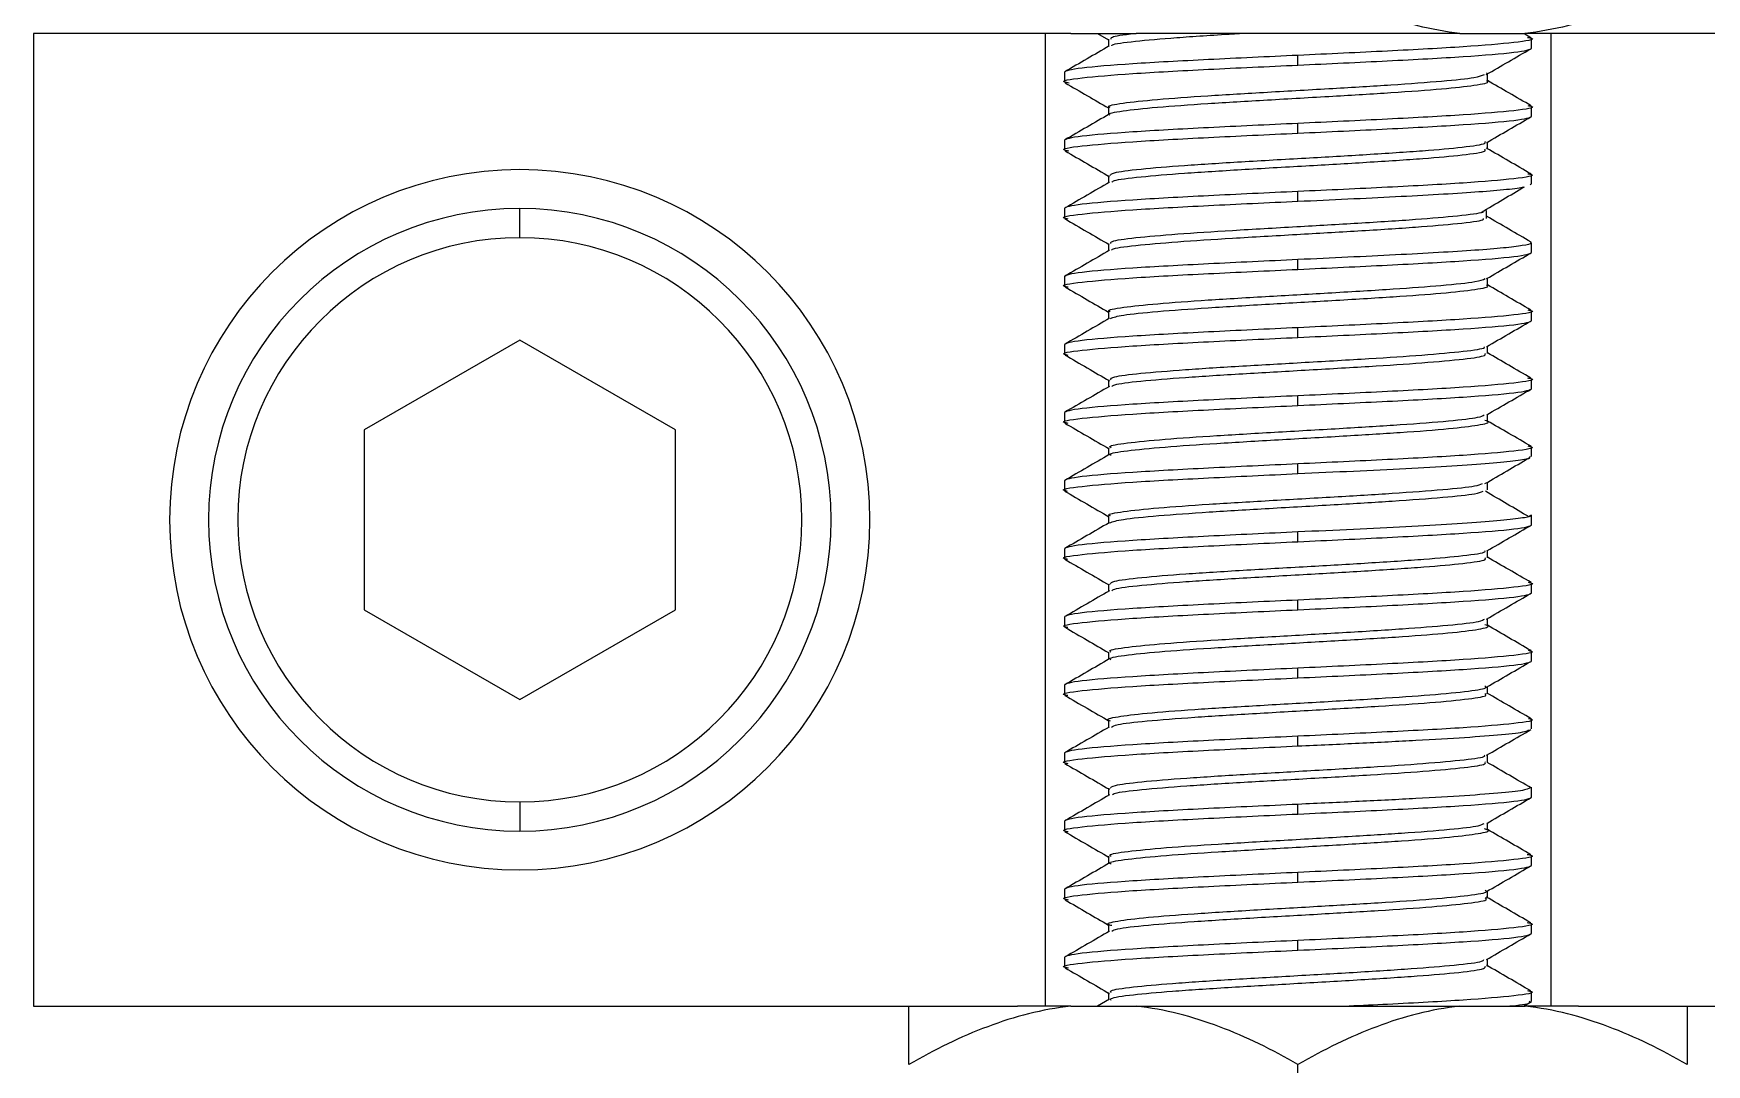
# Model space of a CAD drawing. Header units: millimetres. Extents: x 2 to 418, y 2 to 295.
# Drawn here: x 250.331 to 253.197, y 79.357 to 81.124 of the extents above; entities that cross this region are included whole.
import ezdxf

# ---------------------------------------------------------------- set-up
doc = ezdxf.new("R2010")
doc.units = ezdxf.units.MM

msp = doc.modelspace()

# ---------------------------------------------------------------- linework, layer by layer
at = {"color": 7, "linetype": 'Continuous', "lineweight": 25}
for p, q in [((250.33051, 81.12398), (250.33051, 79.45731)), ((252.0167, 81.12398), (250.33051, 81.12398)), ((252.1078, 81.12398), (252.0167, 81.12398)), ((252.06384, 81.12398), (252.06384, 79.45731)), ((252.1078, 81.12398), (252.21989, 81.12398)), ((252.15376, 81.12398), (252.17238, 81.11317)), ((252.17238, 81.11415), (252.17238, 81.10163)), ((252.77446, 81.12398), (252.21989, 81.12398)), ((252.77446, 81.12398), (252.88655, 81.12398)), ((252.89638, 81.11671), (252.88386, 81.12398)), ((252.97765, 81.12398), (252.88655, 81.12398)), ((252.89718, 81.09898), (252.89718, 81.11564)), ((252.93051, 81.12398), (252.93051, 79.45731)), ((254.66384, 81.12398), (252.97765, 81.12398)), ((252.49718, 81.06981), (252.49718, 81.08648)), ((252.09718, 81.05731), (252.09718, 81.04064)), ((252.8218, 81.05491), (252.82, 81.05568)), ((252.8221, 81.04227), (252.8221, 81.05484)), ((252.17225, 80.99736), (252.17225, 80.98483)), ((252.89718, 80.98231), (252.89718, 80.99898)), ((252.49718, 80.95314), (252.49718, 80.96981)), ((252.09718, 80.94064), (252.09718, 80.92398)), ((252.82197, 80.92547), (252.82197, 80.93801)), ((252.17254, 80.88066), (252.17254, 80.86817)), ((252.89718, 80.86564), (252.89718, 80.88231)), ((252.49718, 80.83648), (252.49718, 80.85314)), ((252.89632, 80.86443), (252.89522, 80.86564)), ((251.16384, 80.77398), (251.16384, 80.82398)), ((252.09718, 80.82398), (252.09718, 80.80731)), ((252.82019, 80.80687), (252.82019, 80.82038)), ((252.17256, 80.76405), (252.17256, 80.75151)), ((252.89718, 80.74898), (252.89718, 80.76564)), ((252.49718, 80.71981), (252.49718, 80.73648)), ((252.09718, 80.70731), (252.09718, 80.69064)), ((252.8217, 80.69221), (252.8217, 80.70469)), ((252.17264, 80.6474), (252.17264, 80.63495)), ((252.89718, 80.63231), (252.89718, 80.64898)), ((252.49718, 80.60314), (252.49718, 80.61981)), ((251.16384, 80.59856), (250.89718, 80.4446)), ((251.43051, 80.4446), (251.16384, 80.59856)), ((252.09718, 80.59064), (252.09718, 80.57398)), ((252.82181, 80.57557), (252.82181, 80.58812)), ((252.17238, 80.53078), (252.17238, 80.5183)), ((252.89718, 80.51564), (252.89718, 80.53231)), ((252.49718, 80.48648), (252.49718, 80.50314)), ((252.09718, 80.47398), (252.09718, 80.45731)), ((252.8221, 80.45896), (252.8221, 80.47146)), ((250.89718, 80.4446), (250.89718, 80.13668)), ((251.43051, 80.13668), (251.43051, 80.4446)), ((252.17225, 80.41409), (252.17225, 80.40149)), ((252.89718, 80.39898), (252.89718, 80.41564)), ((252.49718, 80.36981), (252.49718, 80.38648)), ((252.09718, 80.35731), (252.09718, 80.34064)), ((252.82207, 80.342), (252.82207, 80.35524)), ((252.17226, 80.29736), (252.17226, 80.28482)), ((252.89718, 80.28231), (252.89718, 80.29898)), ((252.49718, 80.25314), (252.49718, 80.26981)), ((252.09718, 80.24064), (252.09718, 80.22398)), ((252.82195, 80.22547), (252.82195, 80.23802)), ((252.17255, 80.18067), (252.17255, 80.16817)), ((252.89718, 80.16564), (252.89718, 80.18231)), ((252.49718, 80.13648), (252.49718, 80.15314)), ((250.89718, 80.13668), (251.16384, 79.98272)), ((251.16384, 79.98272), (251.43051, 80.13668)), ((252.09718, 80.12398), (252.09718, 80.10731)), ((252.8217, 80.10889), (252.8217, 80.12136)), ((252.17264, 80.06411), (252.17264, 80.05159)), ((252.89718, 80.04898), (252.89718, 80.06564)), ((252.49718, 80.01981), (252.49718, 80.03648)), ((252.09718, 80.00731), (252.09718, 79.99064)), ((252.82181, 79.99228), (252.82181, 80.00479)), ((252.17238, 79.9474), (252.17238, 79.93494)), ((252.89718, 79.93231), (252.89718, 79.94898)), ((252.49718, 79.90314), (252.49718, 79.91981)), ((252.09718, 79.89064), (252.09718, 79.87398)), ((252.82177, 79.87592), (252.82177, 79.8881)), ((252.17236, 79.83072), (252.17236, 79.81829)), ((252.89718, 79.81564), (252.89718, 79.83231)), ((251.16384, 79.80731), (251.16384, 79.75731)), ((252.49718, 79.78648), (252.49718, 79.80314)), ((252.09718, 79.77398), (252.09718, 79.75731)), ((252.82211, 79.7589), (252.82211, 79.77146)), ((252.17227, 79.7141), (252.17227, 79.70146)), ((252.89718, 79.69898), (252.89718, 79.71564)), ((252.49718, 79.66981), (252.49718, 79.68648)), ((252.09718, 79.65731), (252.09718, 79.64064)), ((252.82195, 79.64221), (252.82195, 79.65465)), ((252.17255, 79.59734), (252.17255, 79.58483)), ((252.89718, 79.58231), (252.89718, 79.59898)), ((252.49718, 79.55314), (252.49718, 79.56981)), ((252.09718, 79.54064), (252.09718, 79.52398)), ((252.8217, 79.52551), (252.8217, 79.53801)), ((252.17434, 79.46927), (252.15375, 79.45731)), ((252.17264, 79.48074), (252.17264, 79.46828)), ((252.88342, 79.45731), (252.89702, 79.46521)), ((252.89718, 79.46564), (252.89718, 79.48231)), ((250.33051, 79.45731), (252.0167, 79.45731)), ((252.1078, 79.45731), (252.0167, 79.45731)), ((252.1078, 79.45731), (252.21989, 79.45731)), ((252.21989, 79.45731), (252.77446, 79.45731)), ((252.77446, 79.45731), (252.88655, 79.45731)), ((252.97765, 79.45731), (252.88655, 79.45731)), ((252.97765, 79.45731), (254.66384, 79.45731)), ((252.49718, 78.89064), (252.49718, 79.35731))]:
    msp.add_line(p, q, dxfattribs=at)
for radius, start, end in [(0.6, 90, 270), (0.6, 270, 90), (0.53333, 90, 270), (0.53333, 270, 90), (0.48333, 90, 270), (0.48333, 270, 90)]:
    msp.add_arc((251.16384, 80.29064), radius, start, end, dxfattribs=at)
for points, knots in [([(252.77446, 81.12398), (252.72554, 81.12944), (252.67825, 81.14179), (252.58603, 81.1764), (252.54094, 81.19871), (252.49718, 81.22398)], [0, 0, 0, 0, 0.5, 0.5, 1, 1, 1, 1]), ([(253.16384, 81.22398), (253.11997, 81.19865), (253.07523, 81.17651), (252.98315, 81.14191), (252.93579, 81.12947), (252.88655, 81.12398)], [0, 0, 0, 0, 0.5, 0.5, 1, 1, 1, 1]), ([(252.1739, 81.10251), (252.16121, 81.09515), (252.13583, 81.08042), (252.11044, 81.06571), (252.09774, 81.05835)], [0, 0, 0, 0, 0.4998746, 1, 1, 1, 1]), ([(252.17721, 81.11406), (252.17689, 81.11531), (252.17605, 81.11861), (252.19534, 81.12191), (252.21857, 81.12397), (252.21862, 81.12398)], [0, 0, 0, 0, 0.3766109, 0.9986565, 1, 1, 1, 1]), ([(252.17811, 81.10251), (252.17803, 81.10316), (252.17768, 81.10587), (252.2155, 81.11068), (252.28559, 81.11695), (252.35314, 81.12142), (252.39337, 81.12376), (252.39718, 81.12398)], [0, 0, 0, 0, 0.0910847, 0.3783599, 0.6724404, 0.968965, 1, 1, 1, 1]), ([(252.89045, 81.11725), (252.89306, 81.11672), (252.90745, 81.11375), (252.87316, 81.10835), (252.78823, 81.10106), (252.65402, 81.09377), (252.54946, 81.08891), (252.49718, 81.08648)], [0, 0, 0, 0, 0.0523095, 0.2892321, 0.5261548, 0.7630774, 1, 1, 1, 1]), ([(252.49718, 81.06981), (252.54954, 81.07224), (252.60187, 81.07467), (252.69862, 81.07953), (252.74299, 81.08196), (252.81704, 81.08682), (252.84669, 81.08925), (252.88676, 81.09412), (252.89718, 81.09655), (252.89718, 81.09898)], [0, 0, 0, 0, 0.25, 0.25, 0.5, 0.5, 0.75, 0.75, 1, 1, 1, 1]), ([(252.10486, 81.0388), (252.10184, 81.03942), (252.08684, 81.04246), (252.12102, 81.04794), (252.20616, 81.05523), (252.34032, 81.06252), (252.44489, 81.06738), (252.49718, 81.06981)], [0, 0, 0, 0, 0.0593868, 0.2945401, 0.5296934, 0.7648467, 1, 1, 1, 1]), ([(252.49718, 81.08648), (252.44482, 81.08405), (252.39248, 81.08162), (252.29573, 81.07675), (252.25136, 81.07432), (252.17731, 81.06946), (252.14766, 81.06703), (252.10759, 81.06217), (252.09718, 81.05974), (252.09718, 81.05731)], [0, 0, 0, 0, 0.25, 0.25, 0.5, 0.5, 0.75, 0.75, 1, 1, 1, 1]), ([(252.81982, 81.05351), (252.83251, 81.06088), (252.8579, 81.07561), (252.88331, 81.09033), (252.89602, 81.09769)], [0, 0, 0, 0, 0.499831, 1, 1, 1, 1]), ([(252.17536, 80.99728), (252.17439, 80.99768), (252.16854, 81.00013), (252.19473, 81.00469), (252.25062, 81.01096), (252.33976, 81.01726), (252.44504, 81.02353), (252.55598, 81.0298), (252.66118, 81.0361), (252.74659, 81.04235), (252.80273, 81.0482), (252.81253, 81.05192), (252.81689, 81.05357)], [0, 0, 0, 0, 0.0217428, 0.1303386, 0.2437049, 0.3553359, 0.4652836, 0.5795673, 0.6877816, 0.8021423, 0.911816, 1, 1, 1, 1]), ([(252.17536, 80.98394), (252.17439, 80.98435), (252.16854, 80.9868), (252.19473, 80.99136), (252.25062, 80.99762), (252.33977, 81.00392), (252.44501, 81.0102), (252.55608, 81.01647), (252.66083, 81.02276), (252.74797, 81.02902), (252.80204, 81.03532), (252.82689, 81.03973), (252.82068, 81.04209), (252.82, 81.04235)], [0, 0, 0, 0, 0.0209571, 0.1256283, 0.2348976, 0.3424944, 0.4484686, 0.5586221, 0.6629257, 0.7731534, 0.8788636, 0.9867553, 1, 1, 1, 1]), ([(252.8968, 80.99994), (252.88409, 81.00729), (252.85919, 81.02172), (252.83429, 81.03616), (252.8221, 81.04323)], [0, 0, 0, 0, 0.5101927, 1, 1, 1, 1]), ([(252.09823, 81.03934), (252.11094, 81.03197), (252.13562, 81.01768), (252.16029, 81.00337), (252.17225, 80.99643)], [0, 0, 0, 0, 0.5148983, 1, 1, 1, 1]), ([(252.17381, 80.98573), (252.16111, 80.97836), (252.13571, 80.96363), (252.1103, 80.94891), (252.0976, 80.94155)], [0, 0, 0, 0, 0.4998357, 1, 1, 1, 1]), ([(252.89095, 81.00047), (252.89334, 80.99997), (252.90742, 80.99704), (252.87307, 80.99169), (252.78826, 80.98439), (252.65402, 80.9771), (252.54946, 80.97224), (252.49718, 80.96981)], [0, 0, 0, 0, 0.0486027, 0.286452, 0.5243013, 0.7621507, 1, 1, 1, 1]), ([(252.49718, 80.96981), (252.44482, 80.96738), (252.39248, 80.96495), (252.29573, 80.96009), (252.25136, 80.95766), (252.17731, 80.9528), (252.14766, 80.95037), (252.10759, 80.9455), (252.09718, 80.94307), (252.09718, 80.94064)], [0, 0, 0, 0, 0.25, 0.25, 0.5, 0.5, 0.75, 0.75, 1, 1, 1, 1]), ([(252.49718, 80.95314), (252.54954, 80.95557), (252.60187, 80.958), (252.69862, 80.96287), (252.74299, 80.9653), (252.81704, 80.97016), (252.84669, 80.97259), (252.88676, 80.97745), (252.89718, 80.97988), (252.89718, 80.98231)], [0, 0, 0, 0, 0.25, 0.25, 0.5, 0.5, 0.75, 0.75, 1, 1, 1, 1]), ([(252.82, 80.93686), (252.83269, 80.94422), (252.85807, 80.95895), (252.88347, 80.97367), (252.89617, 80.98103)], [0, 0, 0, 0, 0.4998657, 1, 1, 1, 1]), ([(252.10453, 80.92222), (252.10165, 80.9228), (252.08686, 80.92582), (252.12108, 80.93127), (252.20615, 80.93856), (252.34032, 80.94585), (252.44489, 80.95071), (252.49718, 80.95314)], [0, 0, 0, 0, 0.0569536, 0.2927152, 0.5284768, 0.7642384, 1, 1, 1, 1]), ([(252.17551, 80.88056), (252.17629, 80.88213), (252.17815, 80.88584), (252.22268, 80.89163), (252.2997, 80.89793), (252.39879, 80.9042), (252.50914, 80.91049), (252.61848, 80.91678), (252.71395, 80.92303), (252.78285, 80.92933), (252.82056, 80.93459), (252.8181, 80.9378), (252.81727, 80.93889)], [0, 0, 0, 0, 0.08087217, 0.19111651, 0.29729329, 0.4049748, 0.51448998, 0.6192515, 0.72991471, 0.83481256, 0.94410473, 1, 1, 1, 1]), ([(252.89656, 80.88322), (252.88386, 80.89058), (252.85846, 80.9053), (252.83307, 80.92003), (252.82038, 80.9274)], [0, 0, 0, 0, 0.5001753, 1, 1, 1, 1]), ([(252.09824, 80.92276), (252.11094, 80.91539), (252.13632, 80.90068), (252.16169, 80.88595), (252.17437, 80.87858)], [0, 0, 0, 0, 0.5001306, 1, 1, 1, 1]), ([(252.17832, 80.86908), (252.17905, 80.87003), (252.18141, 80.87312), (252.22318, 80.8783), (252.29957, 80.8846), (252.39882, 80.89087), (252.50913, 80.89716), (252.61849, 80.90344), (252.71395, 80.9097), (252.78285, 80.916), (252.82056, 80.92125), (252.8181, 80.92447), (252.81727, 80.92556)], [0, 0, 0, 0, 0.0506423, 0.1645125, 0.2741814, 0.3854046, 0.4985217, 0.6067288, 0.7210317, 0.8293796, 0.9422664, 1, 1, 1, 1]), ([(252.17415, 80.86911), (252.16147, 80.86174), (252.13609, 80.847), (252.1107, 80.83228), (252.098, 80.82492)], [0, 0, 0, 0, 0.4998257, 1, 1, 1, 1]), ([(252.89119, 80.88374), (252.89348, 80.88327), (252.90741, 80.88036), (252.87303, 80.87502), (252.78827, 80.86773), (252.65401, 80.86044), (252.54945, 80.85557), (252.49718, 80.85314)], [0, 0, 0, 0, 0.0468321, 0.2851241, 0.5234161, 0.761708, 1, 1, 1, 1]), ([(252.49718, 80.85314), (252.44482, 80.85071), (252.39248, 80.84828), (252.29573, 80.84342), (252.25136, 80.84099), (252.17731, 80.83613), (252.14766, 80.8337), (252.10759, 80.82884), (252.09718, 80.82641), (252.09718, 80.82398)], [0, 0, 0, 0, 0.25, 0.25, 0.5, 0.5, 0.75, 0.75, 1, 1, 1, 1]), ([(252.49718, 80.83648), (252.52585, 80.83781), (252.58319, 80.84047), (252.66527, 80.84446), (252.73948, 80.84846), (252.803, 80.85245), (252.85068, 80.85644), (252.87769, 80.85928), (252.88292, 80.8608), (252.88355, 80.86098)], [0, 0, 0, 0, 0.1629763, 0.3259526, 0.4889289, 0.6519052, 0.8148814, 0.9778577, 1, 1, 1, 1]), ([(252.81113, 80.81748), (252.82348, 80.82481), (252.84819, 80.83948), (252.87298, 80.85414), (252.88537, 80.86147)], [0, 0, 0, 0, 0.4999605, 1, 1, 1, 1]), ([(252.10332, 80.80584), (252.10096, 80.80633), (252.08693, 80.80925), (252.12129, 80.8146), (252.20609, 80.82189), (252.34034, 80.82919), (252.4449, 80.83405), (252.49718, 80.83648)], [0, 0, 0, 0, 0.0480171, 0.2860128, 0.5240086, 0.7620043, 1, 1, 1, 1]), ([(252.1766, 80.76396), (252.17635, 80.76521), (252.17566, 80.7686), (252.21436, 80.77407), (252.2871, 80.78037), (252.38386, 80.78665), (252.49316, 80.79293), (252.60343, 80.79922), (252.70187, 80.80547), (252.77391, 80.81177), (252.8153, 80.81667), (252.81506, 80.81954), (252.815, 80.82029)], [0, 0, 0, 0, 0.0668273, 0.1805092, 0.2914705, 0.401949, 0.515938, 0.6241754, 0.7386287, 0.8477518, 0.9601954, 1, 1, 1, 1]), ([(252.09777, 80.80637), (252.11046, 80.79902), (252.13581, 80.78432), (252.16116, 80.7696), (252.17383, 80.76225)], [0, 0, 0, 0, 0.5000987, 1, 1, 1, 1]), ([(252.17786, 80.75243), (252.17794, 80.75308), (252.17826, 80.75587), (252.21498, 80.76074), (252.28693, 80.76704), (252.38391, 80.77332), (252.49315, 80.77959), (252.60343, 80.78588), (252.70187, 80.79214), (252.77391, 80.79844), (252.8153, 80.80334), (252.81506, 80.8062), (252.815, 80.80695)], [0, 0, 0, 0, 0.03584463, 0.15330087, 0.26794623, 0.38209281, 0.49986639, 0.61169746, 0.7299508, 0.84269691, 0.95887382, 1, 1, 1, 1]), ([(252.89657, 80.76656), (252.88387, 80.77392), (252.85847, 80.78864), (252.83308, 80.80338), (252.82038, 80.81074)], [0, 0, 0, 0, 0.500175, 1, 1, 1, 1]), ([(252.89522, 80.76564), (252.89578, 80.76524), (252.89817, 80.7635), (252.88367, 80.76044), (252.85201, 80.75644), (252.80265, 80.75245), (252.73958, 80.74846), (252.66525, 80.74446), (252.5832, 80.74047), (252.52585, 80.73781), (252.49718, 80.73648)], [0, 0, 0, 0, 0.0416247, 0.1785355, 0.3154462, 0.452357, 0.5892677, 0.7261785, 0.8630892, 1, 1, 1, 1]), ([(252.49718, 80.73648), (252.44482, 80.73405), (252.39248, 80.73162), (252.29573, 80.72675), (252.25136, 80.72432), (252.17731, 80.71946), (252.14766, 80.71703), (252.10759, 80.71217), (252.09718, 80.70974), (252.09718, 80.70731)], [0, 0, 0, 0, 0.25, 0.25, 0.5, 0.5, 0.75, 0.75, 1, 1, 1, 1]), ([(252.17417, 80.75245), (252.16149, 80.74508), (252.13611, 80.73034), (252.11072, 80.71562), (252.09803, 80.70826)], [0, 0, 0, 0, 0.4998268, 1, 1, 1, 1]), ([(252.49718, 80.71981), (252.54954, 80.72224), (252.60187, 80.72467), (252.69862, 80.72953), (252.74299, 80.73196), (252.81704, 80.73682), (252.84669, 80.73925), (252.88676, 80.74412), (252.89718, 80.74655), (252.89718, 80.74898)], [0, 0, 0, 0, 0.25, 0.25, 0.5, 0.5, 0.75, 0.75, 1, 1, 1, 1]), ([(252.82039, 80.70393), (252.83306, 80.71128), (252.8584, 80.726), (252.88374, 80.7407), (252.89642, 80.74805)], [0, 0, 0, 0, 0.4998939, 1, 1, 1, 1]), ([(252.1034, 80.68915), (252.10101, 80.68965), (252.08693, 80.69258), (252.12128, 80.69794), (252.2061, 80.70523), (252.34034, 80.71252), (252.4449, 80.71738), (252.49718, 80.71981)], [0, 0, 0, 0, 0.048634, 0.2864755, 0.524317, 0.7621585, 1, 1, 1, 1]), ([(252.1751, 80.64731), (252.17431, 80.64767), (252.16885, 80.65017), (252.19386, 80.65475), (252.25265, 80.66105), (252.34049, 80.66732), (252.44618, 80.67361), (252.5579, 80.6799), (252.6622, 80.68616), (252.74709, 80.69245), (252.805, 80.69837), (252.81394, 80.70224), (252.81796, 80.70398)], [0, 0, 0, 0, 0.01899373, 0.13268496, 0.24150693, 0.35290676, 0.46523246, 0.57334332, 0.68725257, 0.79501264, 0.90790233, 1, 1, 1, 1]), ([(252.09807, 80.68968), (252.11075, 80.68233), (252.13561, 80.66791), (252.16046, 80.65347), (252.17264, 80.6464)], [0, 0, 0, 0, 0.5099604, 1, 1, 1, 1]), ([(252.17615, 80.63582), (252.18139, 80.63771), (252.19232, 80.64167), (252.25376, 80.64772), (252.34019, 80.65399), (252.44623, 80.66028), (252.55797, 80.66656), (252.66186, 80.67282), (252.74831, 80.67912), (252.80363, 80.68538), (252.82641, 80.68981), (252.82066, 80.6921), (252.82016, 80.6923)], [0, 0, 0, 0, 0.1006001, 0.20978183, 0.32154994, 0.43424699, 0.54271526, 0.6570011, 0.76511742, 0.87838032, 0.98925767, 1, 1, 1, 1]), ([(252.8962, 80.64998), (252.88351, 80.65735), (252.85867, 80.67175), (252.83384, 80.68618), (252.8217, 80.69323)], [0, 0, 0, 0, 0.51106088, 1, 1, 1, 1]), ([(252.89074, 80.65052), (252.89322, 80.65), (252.90743, 80.64706), (252.87311, 80.64169), (252.78824, 80.63439), (252.65402, 80.6271), (252.54946, 80.62224), (252.49718, 80.61981)], [0, 0, 0, 0, 0.05018008, 0.28763506, 0.52509004, 0.76254502, 1, 1, 1, 1]), ([(252.49718, 80.61981), (252.44482, 80.61738), (252.39248, 80.61495), (252.29573, 80.61009), (252.25136, 80.60766), (252.17731, 80.6028), (252.14766, 80.60037), (252.10759, 80.5955), (252.09718, 80.59307), (252.09718, 80.59064)], [0, 0, 0, 0, 0.25, 0.25, 0.5, 0.5, 0.75, 0.75, 1, 1, 1, 1]), ([(252.17425, 80.63588), (252.16157, 80.62852), (252.1362, 80.61378), (252.11082, 80.59906), (252.09813, 80.5917)], [0, 0, 0, 0, 0.4998525, 1, 1, 1, 1]), ([(252.49718, 80.60314), (252.54954, 80.60557), (252.60187, 80.608), (252.69862, 80.61287), (252.74299, 80.6153), (252.81704, 80.62016), (252.84669, 80.62259), (252.88676, 80.62745), (252.89718, 80.62988), (252.89718, 80.63231)], [0, 0, 0, 0, 0.25, 0.25, 0.5, 0.5, 0.75, 0.75, 1, 1, 1, 1]), ([(252.82016, 80.58716), (252.83283, 80.59451), (252.85817, 80.60923), (252.88353, 80.62394), (252.89622, 80.63129)], [0, 0, 0, 0, 0.4998711, 1, 1, 1, 1]), ([(252.10361, 80.57244), (252.10113, 80.57295), (252.08692, 80.57589), (252.12124, 80.58127), (252.20611, 80.58856), (252.34033, 80.59585), (252.44489, 80.60071), (252.49718, 80.60314)], [0, 0, 0, 0, 0.0501809, 0.2876357, 0.5250904, 0.7625452, 1, 1, 1, 1]), ([(252.17614, 80.53069), (252.17678, 80.53231), (252.17825, 80.53597), (252.22475, 80.54173), (252.29994, 80.54799), (252.40035, 80.55429), (252.51093, 80.56057), (252.61927, 80.56684), (252.71513, 80.57313), (252.78358, 80.57939), (252.81764, 80.58409), (252.81696, 80.58666), (252.81683, 80.58716)], [0, 0, 0, 0, 0.0857208, 0.1939945, 0.3070245, 0.4183244, 0.5279459, 0.6418906, 0.7497839, 0.8638054, 0.9731537, 1, 1, 1, 1]), ([(252.09798, 80.57296), (252.11067, 80.56561), (252.13605, 80.5509), (252.16141, 80.53618), (252.17408, 80.52883)], [0, 0, 0, 0, 0.50013491, 1, 1, 1, 1]), ([(252.17891, 80.51917), (252.17959, 80.52019), (252.18163, 80.52324), (252.22529, 80.5284), (252.29979, 80.53466), (252.40039, 80.54096), (252.5109, 80.54724), (252.61932, 80.55351), (252.71494, 80.5598), (252.78431, 80.56606), (252.81996, 80.57137), (252.81795, 80.57455), (252.81724, 80.57566)], [0, 0, 0, 0, 0.05355532, 0.16178679, 0.27477273, 0.3860293, 0.49560811, 0.6095084, 0.7173597, 0.83133671, 0.94064248, 1, 1, 1, 1]), ([(252.89637, 80.53339), (252.88367, 80.54075), (252.85882, 80.55516), (252.83397, 80.56959), (252.82181, 80.57664)], [0, 0, 0, 0, 0.5107326, 1, 1, 1, 1]), ([(252.89043, 80.53393), (252.89304, 80.53339), (252.90745, 80.53042), (252.87317, 80.52502), (252.78823, 80.51773), (252.65402, 80.51044), (252.54946, 80.50557), (252.49718, 80.50314)], [0, 0, 0, 0, 0.05246772, 0.28935079, 0.52623386, 0.76311693, 1, 1, 1, 1]), ([(252.49718, 80.50314), (252.44482, 80.50071), (252.39248, 80.49828), (252.29573, 80.49342), (252.25136, 80.49099), (252.17731, 80.48613), (252.14766, 80.4837), (252.10759, 80.47884), (252.09718, 80.47641), (252.09718, 80.47398)], [0, 0, 0, 0, 0.25, 0.25, 0.5, 0.5, 0.75, 0.75, 1, 1, 1, 1]), ([(252.17392, 80.51919), (252.16123, 80.51183), (252.13585, 80.4971), (252.11045, 80.48239), (252.09775, 80.47503)], [0, 0, 0, 0, 0.4998717, 1, 1, 1, 1]), ([(252.49718, 80.48648), (252.54954, 80.48891), (252.60187, 80.49134), (252.69862, 80.4962), (252.74299, 80.49863), (252.81704, 80.50349), (252.84669, 80.50592), (252.88676, 80.51078), (252.89718, 80.51321), (252.89718, 80.51564)], [0, 0, 0, 0, 0.25, 0.25, 0.5, 0.5, 0.75, 0.75, 1, 1, 1, 1]), ([(252.8205, 80.47053), (252.83318, 80.47789), (252.85856, 80.49261), (252.88394, 80.50731), (252.89664, 80.51467)], [0, 0, 0, 0, 0.4998672, 1, 1, 1, 1]), ([(252.10318, 80.45587), (252.10089, 80.45635), (252.08694, 80.45926), (252.12132, 80.4646), (252.20608, 80.47189), (252.34034, 80.47919), (252.4449, 80.48405), (252.49718, 80.48648)], [0, 0, 0, 0, 0.0470149, 0.2852611, 0.5235074, 0.7617537, 1, 1, 1, 1]), ([(252.17682, 80.414), (252.17562, 80.41474), (252.17114, 80.41752), (252.20186, 80.42241), (252.26363, 80.42867), (252.35642, 80.43497), (252.46339, 80.44124), (252.57433, 80.44753), (252.67737, 80.45381), (252.75813, 80.46007), (252.80793, 80.46567), (252.81393, 80.46915), (252.8164, 80.47058)], [0, 0, 0, 0, 0.03922055, 0.14690999, 0.26056991, 0.37003625, 0.48105393, 0.5939621, 0.70196933, 0.81606109, 0.92420887, 1, 1, 1, 1]), ([(252.09747, 80.4564), (252.11017, 80.44904), (252.13556, 80.43434), (252.16094, 80.41962), (252.17363, 80.41226)], [0, 0, 0, 0, 0.5001198, 1, 1, 1, 1]), ([(252.17682, 80.40067), (252.17562, 80.40141), (252.17114, 80.40419), (252.20186, 80.40908), (252.26363, 80.41533), (252.35643, 80.42163), (252.46336, 80.42791), (252.57443, 80.43419), (252.677, 80.44048), (252.75959, 80.44674), (252.8089, 80.45304), (252.82906, 80.45767), (252.8192, 80.46026), (252.81743, 80.46072)], [0, 0, 0, 0, 0.0369491, 0.1384016, 0.2454789, 0.3486054, 0.4531934, 0.5595625, 0.6613144, 0.7687985, 0.8706828, 0.9768353, 1, 1, 1, 1]), ([(252.89677, 80.41662), (252.88407, 80.42398), (252.85917, 80.4384), (252.83428, 80.45283), (252.8221, 80.4599)], [0, 0, 0, 0, 0.5103237, 1, 1, 1, 1]), ([(252.89089, 80.41715), (252.89331, 80.41665), (252.90743, 80.41371), (252.87308, 80.40835), (252.78825, 80.40106), (252.65402, 80.39377), (252.54946, 80.38891), (252.49718, 80.38648)], [0, 0, 0, 0, 0.0490612, 0.2867959, 0.5245306, 0.7622653, 1, 1, 1, 1]), ([(252.49718, 80.38648), (252.44482, 80.38405), (252.39248, 80.38162), (252.29573, 80.37675), (252.25136, 80.37432), (252.17731, 80.36946), (252.14766, 80.36703), (252.10759, 80.36217), (252.09718, 80.35974), (252.09718, 80.35731)], [0, 0, 0, 0, 0.25, 0.25, 0.5, 0.5, 0.75, 0.75, 1, 1, 1, 1]), ([(252.17381, 80.4024), (252.16112, 80.39503), (252.13572, 80.3803), (252.11032, 80.36559), (252.09761, 80.35823)], [0, 0, 0, 0, 0.4998376, 1, 1, 1, 1]), ([(252.49718, 80.36981), (252.52917, 80.3713), (252.59316, 80.37427), (252.68367, 80.37872), (252.76341, 80.38318), (252.82818, 80.38763), (252.87288, 80.39209), (252.89603, 80.39587), (252.89477, 80.39817), (252.89432, 80.39898)], [0, 0, 0, 0, 0.1527752, 0.3055505, 0.4583257, 0.611101, 0.7638762, 0.9166515, 1, 1, 1, 1]), ([(252.81757, 80.35262), (252.83015, 80.35995), (252.85531, 80.37463), (252.88051, 80.38931), (252.89311, 80.39664)], [0, 0, 0, 0, 0.4999409, 1, 1, 1, 1]), ([(252.1022, 80.33944), (252.10031, 80.33984), (252.08698, 80.34267), (252.12151, 80.34794), (252.20603, 80.35523), (252.34035, 80.36252), (252.4449, 80.36738), (252.49718, 80.36981)], [0, 0, 0, 0, 0.0396497, 0.2797373, 0.5198249, 0.7599124, 1, 1, 1, 1]), ([(252.09711, 80.33997), (252.10981, 80.33261), (252.13522, 80.31789), (252.16063, 80.30315), (252.17333, 80.29579)], [0, 0, 0, 0, 0.5001505, 1, 1, 1, 1]), ([(252.17568, 80.29728), (252.17463, 80.29774), (252.16895, 80.30024), (252.19571, 80.30485), (252.25248, 80.31111), (252.34222, 80.31741), (252.44771, 80.32369), (252.55873, 80.32996), (252.66374, 80.33625), (252.74807, 80.34251), (252.80111, 80.348), (252.80991, 80.35135), (252.81333, 80.35265)], [0, 0, 0, 0, 0.024999, 0.1352015, 0.2508318, 0.363695, 0.4760671, 0.5920098, 0.7021024, 0.8185175, 0.9295109, 1, 1, 1, 1]), ([(252.17399, 80.28552), (252.17997, 80.28748), (252.19243, 80.29158), (252.25352, 80.29778), (252.34195, 80.30408), (252.44779, 80.31035), (252.55871, 80.31663), (252.66372, 80.32292), (252.74814, 80.32917), (252.80179, 80.33476), (252.81072, 80.3382), (252.81434, 80.3396)], [0, 0, 0, 0, 0.1093546, 0.2277364, 0.3432852, 0.4583312, 0.5770328, 0.6897451, 0.8089302, 0.9225647, 1, 1, 1, 1]), ([(252.893, 80.29561), (252.88059, 80.30294), (252.85576, 80.3176), (252.83088, 80.33226), (252.81844, 80.33959)], [0, 0, 0, 0, 0.5000209, 1, 1, 1, 1]), ([(252.89432, 80.29898), (252.89477, 80.29817), (252.89603, 80.29587), (252.87288, 80.29209), (252.82818, 80.28763), (252.76341, 80.28318), (252.68367, 80.27872), (252.59316, 80.27427), (252.52917, 80.2713), (252.49718, 80.26981)], [0, 0, 0, 0, 0.0833485, 0.2361238, 0.388899, 0.5416743, 0.6944495, 0.8472248, 1, 1, 1, 1]), ([(252.49718, 80.26981), (252.44482, 80.26738), (252.39248, 80.26495), (252.29573, 80.26009), (252.25136, 80.25766), (252.17731, 80.2528), (252.14766, 80.25037), (252.10759, 80.2455), (252.09718, 80.24307), (252.09718, 80.24064)], [0, 0, 0, 0, 0.25, 0.25, 0.5, 0.5, 0.75, 0.75, 1, 1, 1, 1]), ([(252.17361, 80.2856), (252.16091, 80.27823), (252.13552, 80.26351), (252.11012, 80.24879), (252.09742, 80.24143)], [0, 0, 0, 0, 0.49984512, 1, 1, 1, 1]), ([(252.49718, 80.25314), (252.54954, 80.25557), (252.60187, 80.258), (252.69862, 80.26287), (252.74299, 80.2653), (252.81704, 80.27016), (252.84669, 80.27259), (252.88676, 80.27745), (252.89718, 80.27988), (252.89718, 80.28231)], [0, 0, 0, 0, 0.25, 0.25, 0.5, 0.5, 0.75, 0.75, 1, 1, 1, 1]), ([(252.82096, 80.23744), (252.83365, 80.24481), (252.85904, 80.25954), (252.88443, 80.27427), (252.89713, 80.28163)], [0, 0, 0, 0, 0.499858, 1, 1, 1, 1]), ([(252.10257, 80.22269), (252.10053, 80.22312), (252.08697, 80.22598), (252.12144, 80.23127), (252.20605, 80.23856), (252.34035, 80.24585), (252.4449, 80.25071), (252.49718, 80.25314)], [0, 0, 0, 0, 0.0423791, 0.2817843, 0.5211895, 0.7605948, 1, 1, 1, 1]), ([(252.09751, 80.22322), (252.1102, 80.21586), (252.13558, 80.20114), (252.16096, 80.1864), (252.17365, 80.17903)], [0, 0, 0, 0, 0.5001459, 1, 1, 1, 1]), ([(252.1753, 80.18058), (252.1763, 80.18219), (252.17862, 80.18595), (252.22423, 80.19179), (252.30197, 80.19809), (252.40137, 80.20436), (252.51197, 80.21065), (252.62106, 80.21693), (252.71619, 80.22319), (252.78365, 80.22949), (252.81918, 80.23421), (252.81765, 80.2369), (252.81734, 80.23744)], [0, 0, 0, 0, 0.0853739, 0.1986508, 0.3070763, 0.4180702, 0.5299867, 0.6377036, 0.7511978, 0.8585652, 0.9710436, 1, 1, 1, 1]), ([(252.17818, 80.16899), (252.17907, 80.17002), (252.18179, 80.1732), (252.22468, 80.17845), (252.30185, 80.18475), (252.40141, 80.19102), (252.51195, 80.19731), (252.62111, 80.2036), (252.71603, 80.20986), (252.78423, 80.21616), (252.821, 80.22136), (252.81822, 80.22452), (252.81732, 80.22555)], [0, 0, 0, 0, 0.0549655, 0.1688561, 0.277869, 0.3894643, 0.501987, 0.6102876, 0.7243966, 0.8323458, 0.9454335, 1, 1, 1, 1]), ([(252.89664, 80.18316), (252.88395, 80.19051), (252.85905, 80.20495), (252.83415, 80.21939), (252.82195, 80.22647)], [0, 0, 0, 0, 0.5098963, 1, 1, 1, 1]), ([(252.89145, 80.18368), (252.89363, 80.18322), (252.9074, 80.18034), (252.87298, 80.17502), (252.78828, 80.16773), (252.65401, 80.16044), (252.54945, 80.15557), (252.49718, 80.15314)], [0, 0, 0, 0, 0.0448863, 0.2836647, 0.5224431, 0.7612216, 1, 1, 1, 1]), ([(252.49718, 80.15314), (252.44482, 80.15071), (252.39248, 80.14828), (252.29573, 80.14342), (252.25136, 80.14099), (252.17731, 80.13613), (252.14766, 80.1337), (252.10759, 80.12884), (252.09718, 80.12641), (252.09718, 80.12398)], [0, 0, 0, 0, 0.25, 0.25, 0.5, 0.5, 0.75, 0.75, 1, 1, 1, 1]), ([(252.17401, 80.16901), (252.16133, 80.16165), (252.13596, 80.14692), (252.11059, 80.13221), (252.0979, 80.12485)], [0, 0, 0, 0, 0.4998491, 1, 1, 1, 1]), ([(252.49718, 80.13648), (252.54954, 80.13891), (252.60187, 80.14134), (252.69862, 80.1462), (252.74299, 80.14863), (252.81704, 80.15349), (252.84669, 80.15592), (252.88676, 80.16078), (252.89718, 80.16321), (252.89718, 80.16564)], [0, 0, 0, 0, 0.25, 0.25, 0.5, 0.5, 0.75, 0.75, 1, 1, 1, 1]), ([(252.82042, 80.12062), (252.83311, 80.12798), (252.85848, 80.14272), (252.88386, 80.15744), (252.89655, 80.16481)], [0, 0, 0, 0, 0.4998445, 1, 1, 1, 1]), ([(252.10296, 80.10592), (252.10076, 80.10639), (252.08695, 80.10928), (252.12136, 80.1146), (252.20607, 80.12189), (252.34034, 80.12919), (252.4449, 80.13405), (252.49718, 80.13648)], [0, 0, 0, 0, 0.0453499, 0.2840124, 0.522675, 0.7613375, 1, 1, 1, 1]), ([(252.0979, 80.10646), (252.11059, 80.09909), (252.13551, 80.08464), (252.16042, 80.07017), (252.17264, 80.06307)], [0, 0, 0, 0, 0.5094487, 1, 1, 1, 1]), ([(252.17647, 80.06403), (252.17544, 80.06472), (252.1712, 80.06756), (252.20135, 80.07247), (252.26579, 80.07877), (252.35702, 80.08503), (252.46481, 80.09133), (252.57615, 80.09761), (252.67816, 80.10388), (252.75883, 80.11017), (252.80935, 80.11575), (252.81457, 80.11927), (252.81661, 80.12065)], [0, 0, 0, 0, 0.0368099, 0.1508164, 0.2587968, 0.3715206, 0.482519, 0.5918435, 0.7054796, 0.8130806, 0.9267932, 1, 1, 1, 1]), ([(252.17647, 80.0507), (252.17544, 80.05139), (252.1712, 80.05423), (252.20135, 80.05914), (252.26579, 80.06543), (252.35702, 80.0717), (252.46479, 80.078), (252.57625, 80.08427), (252.67778, 80.09054), (252.76019, 80.09684), (252.81019, 80.10309), (252.82815, 80.10771), (252.81911, 80.11019), (252.81758, 80.1106)], [0, 0, 0, 0, 0.034791, 0.1425444, 0.2446022, 0.3511432, 0.4560536, 0.5593818, 0.6667851, 0.7684844, 0.87596, 0.9790308, 1, 1, 1, 1]), ([(252.89645, 80.0665), (252.88377, 80.07386), (252.85885, 80.08831), (252.83393, 80.10278), (252.8217, 80.10989)], [0, 0, 0, 0, 0.50904021, 1, 1, 1, 1]), ([(252.89139, 80.06703), (252.89359, 80.06657), (252.9074, 80.06367), (252.87299, 80.05835), (252.78828, 80.05106), (252.65401, 80.04377), (252.54945, 80.03891), (252.49718, 80.03648)], [0, 0, 0, 0, 0.0453462, 0.2840096, 0.5226731, 0.7613365, 1, 1, 1, 1]), ([(252.17377, 80.05224), (252.16109, 80.04488), (252.13573, 80.03016), (252.11037, 80.01544), (252.09769, 80.00809)], [0, 0, 0, 0, 0.4998727, 1, 1, 1, 1]), ([(252.49718, 80.01981), (252.54954, 80.02224), (252.60187, 80.02467), (252.69862, 80.02953), (252.74299, 80.03196), (252.81704, 80.03682), (252.84669, 80.03925), (252.88676, 80.04412), (252.89718, 80.04655), (252.89718, 80.04898)], [0, 0, 0, 0, 0.25, 0.25, 0.5, 0.5, 0.75, 0.75, 1, 1, 1, 1]), ([(252.8204, 80.00397), (252.83308, 80.01133), (252.85847, 80.02607), (252.88386, 80.04079), (252.89655, 80.04816)], [0, 0, 0, 0, 0.4998214, 1, 1, 1, 1]), ([(252.10256, 79.98935), (252.10052, 79.98978), (252.08697, 79.99264), (252.12144, 79.99794), (252.20605, 80.00523), (252.34035, 80.01252), (252.4449, 80.01738), (252.49718, 80.01981)], [0, 0, 0, 0, 0.0423556, 0.2817667, 0.5211778, 0.7605889, 1, 1, 1, 1]), ([(252.49718, 80.03648), (252.44482, 80.03405), (252.39248, 80.03162), (252.29573, 80.02675), (252.25136, 80.02432), (252.17731, 80.01946), (252.14766, 80.01703), (252.10759, 80.01217), (252.09718, 80.00974), (252.09718, 80.00731)], [0, 0, 0, 0, 0.25, 0.25, 0.5, 0.5, 0.75, 0.75, 1, 1, 1, 1]), ([(252.09755, 79.98988), (252.11026, 79.98252), (252.13565, 79.96779), (252.16106, 79.95305), (252.17375, 79.94569)], [0, 0, 0, 0, 0.5001841, 1, 1, 1, 1]), ([(252.17611, 79.94575), (252.17479, 79.9461), (252.16544, 79.9486), (252.18431, 79.95316), (252.2343, 79.95945), (252.31556, 79.96571), (252.41827, 79.972), (252.52945, 79.97828), (252.63647, 79.98456), (252.72897, 79.99085), (252.79254, 79.99711), (252.82264, 80.00207), (252.81854, 80.00491), (252.81739, 80.0057)], [0, 0, 0, 0, 0.0176696, 0.1251311, 0.2267735, 0.334051, 0.4373705, 0.5421543, 0.6487223, 0.7506646, 0.8583498, 0.9604248, 1, 1, 1, 1]), ([(252.17771, 79.93551), (252.17991, 79.93698), (252.18516, 79.9405), (252.23576, 79.94612), (252.31518, 79.95237), (252.41837, 79.95867), (252.52942, 79.96494), (252.63647, 79.97123), (252.72897, 79.97752), (252.79254, 79.98378), (252.82264, 79.98874), (252.81854, 79.99157), (252.81739, 79.99236)], [0, 0, 0, 0, 0.077557, 0.1847265, 0.2978377, 0.4067756, 0.5172573, 0.6296203, 0.7371061, 0.8506471, 0.9582727, 1, 1, 1, 1]), ([(252.89689, 79.94971), (252.8842, 79.95707), (252.85884, 79.97179), (252.83347, 79.98651), (252.82079, 79.99387)], [0, 0, 0, 0, 0.5001177, 1, 1, 1, 1]), ([(252.17344, 79.93555), (252.16075, 79.92819), (252.13537, 79.91347), (252.10999, 79.89876), (252.0973, 79.8914)], [0, 0, 0, 0, 0.4998839, 1, 1, 1, 1]), ([(252.89186, 79.95025), (252.89387, 79.94983), (252.90738, 79.94697), (252.8729, 79.94169), (252.7883, 79.93439), (252.654, 79.9271), (252.54945, 79.92224), (252.49718, 79.91981)], [0, 0, 0, 0, 0.0418163, 0.2813622, 0.5209081, 0.7604541, 1, 1, 1, 1]), ([(252.49718, 79.90314), (252.5325, 79.90478), (252.60315, 79.90806), (252.70166, 79.91298), (252.7862, 79.9179), (252.84943, 79.92282), (252.88705, 79.92713), (252.89108, 79.92979), (252.89263, 79.93082)], [0, 0, 0, 0, 0.17771584, 0.35543169, 0.53314753, 0.71086337, 0.88857922, 1, 1, 1, 1]), ([(252.82029, 79.88724), (252.83295, 79.89459), (252.85827, 79.9093), (252.8836, 79.92399), (252.89628, 79.93134)], [0, 0, 0, 0, 0.4999073, 1, 1, 1, 1]), ([(252.10313, 79.87255), (252.10086, 79.87303), (252.08694, 79.87593), (252.12133, 79.88127), (252.20608, 79.88856), (252.34034, 79.89585), (252.4449, 79.90071), (252.49718, 79.90314)], [0, 0, 0, 0, 0.04663531, 0.28497648, 0.52331765, 0.76165883, 1, 1, 1, 1]), ([(252.49718, 79.91981), (252.44482, 79.91738), (252.39248, 79.91495), (252.29573, 79.91009), (252.25136, 79.90766), (252.17731, 79.9028), (252.14766, 79.90037), (252.10759, 79.8955), (252.09718, 79.89307), (252.09718, 79.89064)], [0, 0, 0, 0, 0.25, 0.25, 0.5, 0.5, 0.75, 0.75, 1, 1, 1, 1]), ([(252.09774, 79.87308), (252.11045, 79.86572), (252.13587, 79.85099), (252.16128, 79.83624), (252.17399, 79.82887)], [0, 0, 0, 0, 0.5002016, 1, 1, 1, 1]), ([(252.17576, 79.83063), (252.17667, 79.83232), (252.17869, 79.83605), (252.22627, 79.84189), (252.30215, 79.84815), (252.40301, 79.85445), (252.51365, 79.86072), (252.62185, 79.867), (252.71732, 79.87329), (252.78483, 79.87955), (252.81819, 79.88422), (252.81719, 79.88676), (252.817, 79.88724)], [0, 0, 0, 0, 0.08940877, 0.19720394, 0.31030838, 0.4207061, 0.53062351, 0.64403355, 0.75172124, 0.86559325, 0.97416209, 1, 1, 1, 1]), ([(252.1791, 79.81928), (252.17995, 79.82031), (252.18247, 79.82338), (252.22684, 79.82855), (252.302, 79.83482), (252.40305, 79.84111), (252.51362, 79.84739), (252.62192, 79.85367), (252.7171, 79.85996), (252.78566, 79.86621), (252.82077, 79.87159), (252.81815, 79.87483), (252.81719, 79.87602)], [0, 0, 0, 0, 0.0543329, 0.16188076, 0.2747257, 0.38487014, 0.49453537, 0.60768521, 0.71512584, 0.8287366, 0.93705635, 1, 1, 1, 1]), ([(252.89714, 79.83093), (252.88454, 79.83827), (252.85935, 79.85293), (252.83413, 79.8676), (252.82152, 79.87494)], [0, 0, 0, 0, 0.5000324, 1, 1, 1, 1]), ([(252.17409, 79.81929), (252.16141, 79.81193), (252.13604, 79.79721), (252.11065, 79.7825), (252.09795, 79.77514)], [0, 0, 0, 0, 0.4998847, 1, 1, 1, 1]), ([(252.89626, 79.83231), (252.89429, 79.83079), (252.8902, 79.82762), (252.84976, 79.82282), (252.78612, 79.8179), (252.70168, 79.81298), (252.60315, 79.80806), (252.5325, 79.80478), (252.49718, 79.80314)], [0, 0, 0, 0, 0.156793, 0.3254344, 0.4940758, 0.6627172, 0.8313586, 1, 1, 1, 1]), ([(252.49718, 79.78648), (252.54954, 79.78891), (252.60187, 79.79134), (252.69862, 79.7962), (252.74299, 79.79863), (252.81704, 79.80349), (252.84669, 79.80592), (252.88676, 79.81078), (252.89718, 79.81321), (252.89718, 79.81564)], [0, 0, 0, 0, 0.25, 0.25, 0.5, 0.5, 0.75, 0.75, 1, 1, 1, 1]), ([(252.82049, 79.77052), (252.83319, 79.77789), (252.85862, 79.79263), (252.88405, 79.80736), (252.89677, 79.81473)], [0, 0, 0, 0, 0.4998034, 1, 1, 1, 1]), ([(252.10362, 79.75577), (252.10114, 79.75628), (252.08692, 79.75923), (252.12124, 79.7646), (252.20611, 79.77189), (252.34033, 79.77919), (252.44489, 79.78405), (252.49718, 79.78648)], [0, 0, 0, 0, 0.0502789, 0.2877092, 0.5251394, 0.7625697, 1, 1, 1, 1]), ([(252.49718, 79.80314), (252.44482, 79.80071), (252.39248, 79.79828), (252.29573, 79.79342), (252.25136, 79.79099), (252.17731, 79.78613), (252.14766, 79.7837), (252.10759, 79.77884), (252.09718, 79.77641), (252.09718, 79.77398)], [0, 0, 0, 0, 0.25, 0.25, 0.5, 0.5, 0.75, 0.75, 1, 1, 1, 1]), ([(252.09763, 79.75631), (252.11035, 79.74894), (252.13578, 79.73421), (252.16121, 79.71946), (252.17391, 79.71209)], [0, 0, 0, 0, 0.5001789, 1, 1, 1, 1]), ([(252.17694, 79.71401), (252.17577, 79.7148), (252.17159, 79.71763), (252.20298, 79.72257), (252.26565, 79.72882), (252.35896, 79.73512), (252.46611, 79.74139), (252.57705, 79.74769), (252.67977, 79.75397), (252.75973, 79.76023), (252.80853, 79.76577), (252.81397, 79.76918), (252.81616, 79.77056)], [0, 0, 0, 0, 0.04174692, 0.14949991, 0.26342429, 0.37246943, 0.48409771, 0.59665376, 0.70498633, 0.81912919, 0.92711025, 1, 1, 1, 1]), ([(252.17694, 79.70068), (252.17577, 79.70147), (252.17159, 79.70429), (252.20298, 79.70924), (252.26565, 79.71549), (252.35897, 79.72179), (252.46608, 79.72806), (252.57715, 79.73435), (252.67939, 79.74064), (252.76121, 79.7469), (252.80987, 79.75319), (252.82926, 79.75786), (252.81885, 79.76048), (252.81692, 79.76097)], [0, 0, 0, 0, 0.0391578, 0.1402278, 0.2470866, 0.3493687, 0.4540737, 0.559649, 0.6612627, 0.7683264, 0.8696104, 0.9757158, 1, 1, 1, 1]), ([(252.89629, 79.71686), (252.88359, 79.72422), (252.85885, 79.73855), (252.83413, 79.75289), (252.82211, 79.75987)], [0, 0, 0, 0, 0.5135344, 1, 1, 1, 1]), ([(252.17443, 79.70272), (252.16175, 79.69535), (252.13637, 79.68063), (252.11098, 79.66592), (252.09828, 79.65856)], [0, 0, 0, 0, 0.49985392, 1, 1, 1, 1]), ([(252.88983, 79.7174), (252.89271, 79.71682), (252.90749, 79.7138), (252.87327, 79.70835), (252.7882, 79.70106), (252.65403, 79.69377), (252.54946, 79.68891), (252.49718, 79.68648)], [0, 0, 0, 0, 0.0568515, 0.2926386, 0.5284257, 0.7642129, 1, 1, 1, 1]), ([(252.49718, 79.66981), (252.54954, 79.67224), (252.60187, 79.67467), (252.69862, 79.67953), (252.74299, 79.68196), (252.81704, 79.68682), (252.84669, 79.68925), (252.88676, 79.69412), (252.89718, 79.69655), (252.89718, 79.69898)], [0, 0, 0, 0, 0.25, 0.25, 0.5, 0.5, 0.75, 0.75, 1, 1, 1, 1]), ([(252.82025, 79.65367), (252.83295, 79.66104), (252.85836, 79.67578), (252.88378, 79.69051), (252.89649, 79.69788)], [0, 0, 0, 0, 0.4998372, 1, 1, 1, 1]), ([(252.10412, 79.63898), (252.10142, 79.63953), (252.08689, 79.64252), (252.12115, 79.64794), (252.20613, 79.65523), (252.34033, 79.66252), (252.44489, 79.66738), (252.49718, 79.66981)], [0, 0, 0, 0, 0.0539445, 0.2904584, 0.5269723, 0.7634861, 1, 1, 1, 1]), ([(252.49718, 79.68648), (252.44482, 79.68405), (252.39248, 79.68162), (252.29573, 79.67675), (252.25136, 79.67432), (252.17731, 79.66946), (252.14766, 79.66703), (252.10759, 79.66217), (252.09718, 79.65974), (252.09718, 79.65731)], [0, 0, 0, 0, 0.25, 0.25, 0.5, 0.5, 0.75, 0.75, 1, 1, 1, 1]), ([(252.09807, 79.63953), (252.11078, 79.63216), (252.13561, 79.61776), (252.16043, 79.60335), (252.17255, 79.59631)], [0, 0, 0, 0, 0.5116994, 1, 1, 1, 1]), ([(252.17792, 79.59536), (252.17583, 79.59592), (252.1661, 79.59853), (252.18502, 79.60325), (252.23424, 79.60951), (252.31773, 79.6158), (252.41919, 79.62207), (252.53067, 79.62837), (252.63825, 79.63465), (252.72972, 79.64092), (252.79274, 79.64721), (252.82376, 79.65209), (252.81911, 79.65493), (252.81797, 79.65562)], [0, 0, 0, 0, 0.0278166, 0.1292986, 0.2364217, 0.3378826, 0.4438004, 0.5480971, 0.650821, 0.7575961, 0.8587005, 0.9655475, 1, 1, 1, 1]), ([(252.17831, 79.58591), (252.18049, 79.58721), (252.18629, 79.59066), (252.23561, 79.59617), (252.31735, 79.60247), (252.4193, 79.60874), (252.53065, 79.61503), (252.63826, 79.62131), (252.72972, 79.62758), (252.79274, 79.63387), (252.82376, 79.63876), (252.81911, 79.6416), (252.81797, 79.64229)], [0, 0, 0, 0, 0.0692922, 0.183798, 0.2922513, 0.4054687, 0.5169532, 0.6267566, 0.7408903, 0.8489626, 0.9631731, 1, 1, 1, 1]), ([(252.89593, 79.6002), (252.88324, 79.60756), (252.85785, 79.62227), (252.83249, 79.637), (252.81981, 79.64436)], [0, 0, 0, 0, 0.5001494, 1, 1, 1, 1]), ([(252.17448, 79.58595), (252.1618, 79.57859), (252.13645, 79.56386), (252.11107, 79.54915), (252.09838, 79.54179)], [0, 0, 0, 0, 0.4998537, 1, 1, 1, 1]), ([(252.88983, 79.60074), (252.8927, 79.60015), (252.90749, 79.59713), (252.87327, 79.59169), (252.7882, 79.58439), (252.65403, 79.5771), (252.54946, 79.57224), (252.49718, 79.56981)], [0, 0, 0, 0, 0.0568617, 0.2926463, 0.5284309, 0.7642154, 1, 1, 1, 1]), ([(252.49718, 79.55314), (252.54954, 79.55557), (252.60187, 79.558), (252.69862, 79.56287), (252.74299, 79.5653), (252.81704, 79.57016), (252.84669, 79.57259), (252.88676, 79.57745), (252.89718, 79.57988), (252.89718, 79.58231)], [0, 0, 0, 0, 0.25, 0.25, 0.5, 0.5, 0.75, 0.75, 1, 1, 1, 1]), ([(252.81998, 79.53701), (252.83267, 79.54438), (252.85806, 79.55913), (252.88345, 79.57386), (252.89615, 79.58123)], [0, 0, 0, 0, 0.4998312, 1, 1, 1, 1]), ([(252.10374, 79.5224), (252.10121, 79.52293), (252.08691, 79.52588), (252.12122, 79.53127), (252.20611, 79.53856), (252.34033, 79.54585), (252.44489, 79.55071), (252.49718, 79.55314)], [0, 0, 0, 0, 0.0511662, 0.2883746, 0.5255831, 0.7627915, 1, 1, 1, 1]), ([(252.49718, 79.56981), (252.44482, 79.56738), (252.39248, 79.56495), (252.29573, 79.56009), (252.25136, 79.55766), (252.17731, 79.5528), (252.14766, 79.55037), (252.10759, 79.5455), (252.09718, 79.54307), (252.09718, 79.54064)], [0, 0, 0, 0, 0.25, 0.25, 0.5, 0.5, 0.75, 0.75, 1, 1, 1, 1]), ([(252.0982, 79.52295), (252.1109, 79.51558), (252.13629, 79.50085), (252.16168, 79.4861), (252.17437, 79.47873)], [0, 0, 0, 0, 0.5001814, 1, 1, 1, 1]), ([(252.17699, 79.48065), (252.17617, 79.48172), (252.17372, 79.48492), (252.20996, 79.49019), (252.2796, 79.49649), (252.37404, 79.50274), (252.48345, 79.50904), (252.59405, 79.51531), (252.69359, 79.5216), (252.76959, 79.52789), (252.8128, 79.53303), (252.81507, 79.53611), (252.81575, 79.53703)], [0, 0, 0, 0, 0.05671306, 0.17097376, 0.27904714, 0.39311228, 0.50296891, 0.6143824, 0.72769312, 0.83608542, 0.95058395, 1, 1, 1, 1]), ([(252.17699, 79.46732), (252.17617, 79.46838), (252.17372, 79.47159), (252.20996, 79.47686), (252.2796, 79.48315), (252.37404, 79.48941), (252.48344, 79.49571), (252.59409, 79.50198), (252.69344, 79.50827), (252.77013, 79.51456), (252.81626, 79.52033), (252.81793, 79.52404), (252.81864, 79.5256)], [0, 0, 0, 0, 0.0548579, 0.1653809, 0.269919, 0.3802528, 0.4865158, 0.5942848, 0.7038889, 0.8087355, 0.9194885, 1, 1, 1, 1]), ([(252.89602, 79.48342), (252.88334, 79.49078), (252.85797, 79.50549), (252.83261, 79.52022), (252.81994, 79.52758)], [0, 0, 0, 0, 0.5001375, 1, 1, 1, 1]), ([(252.8903, 79.48396), (252.89297, 79.48341), (252.90745, 79.48043), (252.87332, 79.47502), (252.78778, 79.46773), (252.68085, 79.46182), (252.60685, 79.45835), (252.58465, 79.45731)], [0, 0, 0, 0, 0.0618069, 0.3354466, 0.6090862, 0.8827259, 1, 1, 1, 1]), ([(252.85593, 79.45731), (252.85861, 79.45754), (252.88205, 79.45957), (252.89685, 79.46234), (252.89395, 79.46489), (252.89309, 79.46564)], [0, 0, 0, 0, 0.0833482, 0.7292965, 1, 1, 1, 1]), ([(252.1078, 79.45731), (252.05887, 79.45185), (252.01158, 79.43949), (251.91936, 79.40489), (251.87427, 79.38258), (251.83051, 79.35731)], [0, 0, 0, 0, 0.5, 0.5, 1, 1, 1, 1]), ([(251.83051, 79.35731), (251.83051, 79.38264), (251.83051, 79.40477), (251.83051, 79.43937), (251.83051, 79.45182), (251.83051, 79.45731)], [0, 0, 0, 0, 0.5, 0.5, 1, 1, 1, 1]), ([(252.49718, 79.35731), (252.4533, 79.38264), (252.40857, 79.40477), (252.31648, 79.43937), (252.26912, 79.45182), (252.21989, 79.45731)], [0, 0, 0, 0, 0.5, 0.5, 1, 1, 1, 1]), ([(252.77446, 79.45731), (252.72554, 79.45185), (252.67825, 79.43949), (252.58603, 79.40489), (252.54094, 79.38258), (252.49718, 79.35731)], [0, 0, 0, 0, 0.5, 0.5, 1, 1, 1, 1]), ([(253.16384, 79.35731), (253.11997, 79.38264), (253.07523, 79.40477), (252.98315, 79.43937), (252.93579, 79.45182), (252.88655, 79.45731)], [0, 0, 0, 0, 0.5, 0.5, 1, 1, 1, 1]), ([(253.16384, 79.45731), (253.16384, 79.45185), (253.16384, 79.43949), (253.16384, 79.40489), (253.16384, 79.38258), (253.16384, 79.35731)], [0, 0, 0, 0, 0.5, 0.5, 1, 1, 1, 1])]:
    msp.add_open_spline(points, degree=3, knots=knots, dxfattribs=at)

doc.saveas('drawing.dxf')
